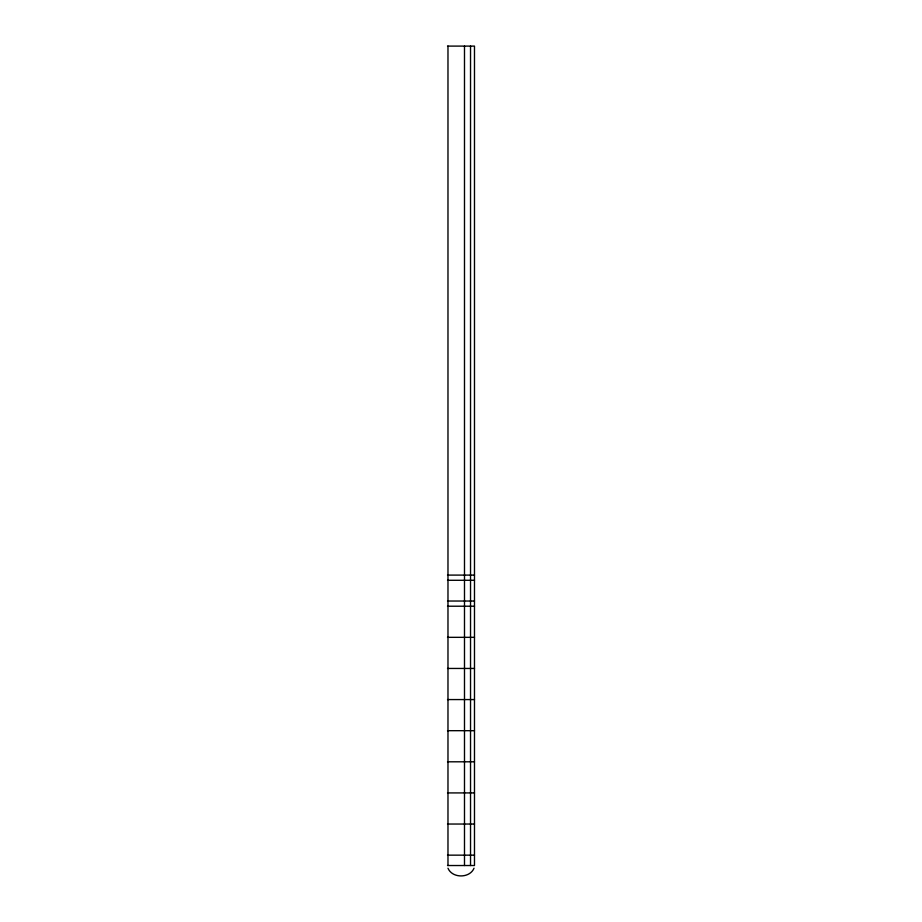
<?xml version="1.0" encoding="UTF-8"?>
<svg xmlns="http://www.w3.org/2000/svg" width="922" height="922" viewBox="0 0 922 922"><rect width="100%" height="100%" fill="white"/><g stroke="black" fill="none" stroke-linecap="round" stroke-linejoin="round"><path stroke-width="1.38" d="M474.023 868.213C469.782 878.493 452.218 878.493 447.977 868.213M447.516 46.1L474.484 46.1L474.484 865.528L447.516 865.528M447.516 575.098L474.484 575.098M447.516 580.284L474.484 580.284M447.516 601.029L474.484 601.029M447.516 606.215L474.484 606.215M447.516 637.333L474.484 637.333M447.516 668.45L474.484 668.45M447.516 699.567L474.484 699.567M447.516 730.685L474.484 730.685M447.516 761.803L474.484 761.803M447.516 792.92L474.484 792.92M447.516 824.038L474.484 824.038M447.516 855.155L474.484 855.155M470.531 46.1L470.531 865.528M464.492 46.1L464.492 865.528M447.977 46.1L447.977 865.528"/></g></svg>
